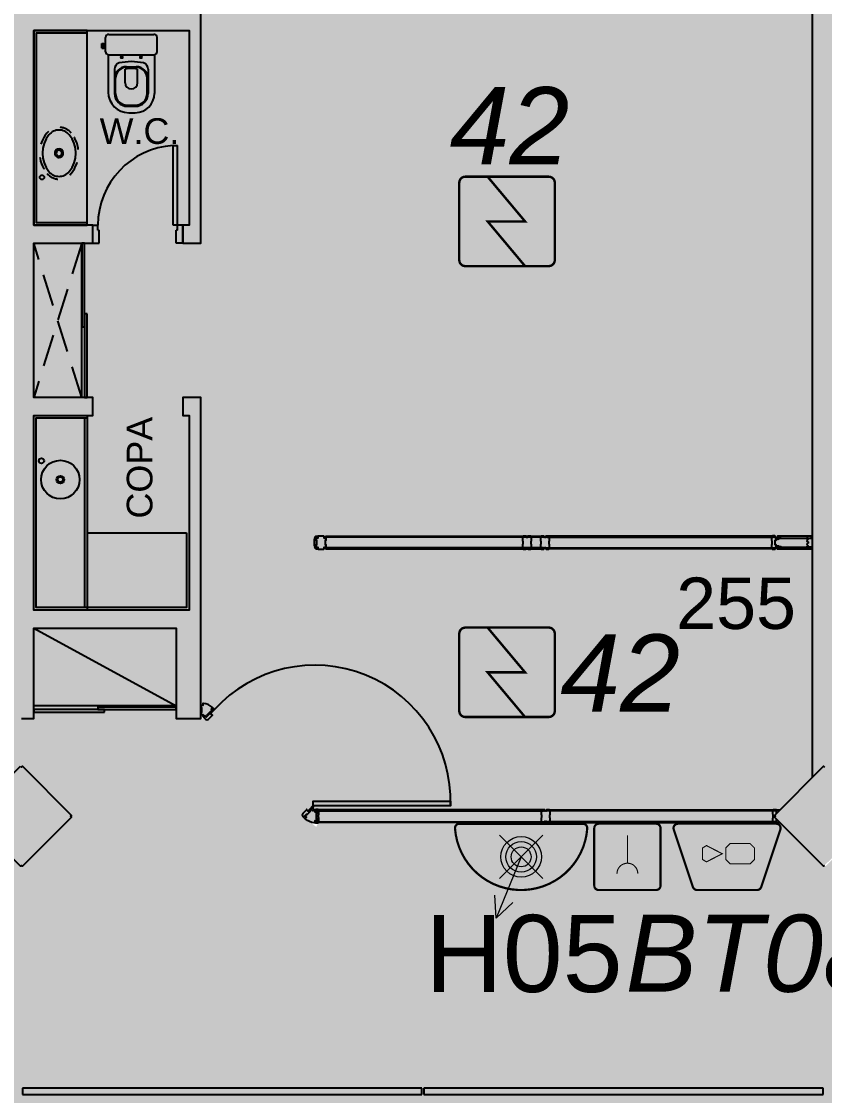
# Model space of a CAD drawing. Header units: metres. Extents: x -331 to 2982, y 362 to 2539.
# Drawn here: x 809.12 to 815.37, y 1924.64 to 1933 of the extents above; entities that cross this region are included whole.
import ezdxf

# ---------------------------------------------------------------- set-up
doc = ezdxf.new("R2010")
doc.units = ezdxf.units.M
for name, pattern in [('DASHED2', [0.375, 0.25, -0.125]), ('XR_BL2_3 PAV$0$CONTINUOUS', [0]), ('XR_BL2_3 PAV$0$HIDDEN', [0.375, 0.25, -0.125])]:
    doc.linetypes.add(name, pattern=pattern)
doc.layers.get('0').update_dxf_attribs({"color": 251})
doc.layers.add('_corredores', color=251, linetype='Continuous', plot=False)
doc.layers.add('_salas', color=251, linetype='Continuous', plot=False)
for name, color, linetype in [('ALV', 251, 'Continuous'), ('CX', 251, 'Continuous'), ('DET. FUMAÇA', 1, 'Continuous'), ('Detector_antigo', 84, 'Continuous'), ('Div', 251, 'Continuous'), ('Est', 251, 'Continuous'), ('Mob', 251, 'Continuous'), ('Proj', 251, 'DASHED2'), ('Texto_Salas', 251, 'Continuous'), ('vid', 251, 'Continuous')]:
    doc.layers.add(name, color=color, linetype=linetype)
doc.layers.add('Botoeira_antiga', color=74, linetype='Continuous', lineweight=30)
doc.styles.add('ARIAL', font='arial.ttf')
doc.styles.get("Standard").update_dxf_attribs({"font": 'arial.ttf', "height": 0.3})
doc.styles.add('X3G_ENTITY_1416BAE9', font='arial.ttf', dxfattribs={"height": 0.6})
doc.styles.add('X3G_ENTITY_14227FD6', font='arial.ttf', dxfattribs={"height": 0.4})
doc.styles.add('X3G_ENTITY_1422A6A0', font='arial.ttf', dxfattribs={"height": 0.6})

# ---------------------------------------------------------------- blocks, each defined once
blk = doc.blocks.new('WEW')
at = {"color": 1, "lineweight": 0, "true_color": 0xe60000}
for p, q in [((1781.2441, 994.0054), (1781.4393, 994.4815)), ((1781.4393, 994.4815), (1781.3076, 994.3597)), ((1781.4393, 994.4815), (1781.4475, 994.3024)), ((1781.0746, 994.1749), (1781.4135, 993.836)), ((1781.4135, 994.1749), (1781.0746, 993.836))]:
    blk.add_line(p, q, dxfattribs=at)
at = {"color": 1, "true_color": 0xe60000, "const_width": 0.0172}
for points in [[(1779.2591, 993.7474), (1780.0234, 993.7474, 0.511918), (1780.056, 993.7926), (1779.907, 994.2397, 0.322823), (1779.8744, 994.2632), (1779.4081, 994.2632, 0.322823), (1779.3755, 994.2397), (1779.2264, 993.7926, 0.511918)], [(1780.1934, 994.2632), (1780.6405, 994.2632, -0.414214), (1780.6749, 994.2288), (1780.6749, 993.7817, -0.414214), (1780.6405, 993.7474), (1780.1934, 993.7474, -0.414214), (1780.1591, 993.7817), (1780.1591, 994.2288, -0.414214)], [(1780.7638, 993.7475), (1781.7243, 993.7475, 0.435311), (1781.7586, 993.7844, 0.930949), (1780.7295, 993.7844, 0.435311)]]:
    blk.add_lwpolyline(points, format="xyb", close=True, dxfattribs=at)
at = {"color": 1, "true_color": 0xe60000, "const_width": 0.0086}
for points in [[(1780.336, 994.1351), (1780.338, 994.1172), (1780.3444, 994.099), (1780.3512, 994.0881), (1780.3653, 994.0727), (1780.3732, 994.0672), (1780.3855, 994.0604), (1780.3972, 994.0568), (1780.4131, 994.0548), (1780.4214, 994.0548), (1780.4313, 994.0561), (1780.4499, 994.0615), (1780.4645, 994.0699), (1780.4775, 994.0816), (1780.4877, 994.0963), (1780.494, 994.1103), (1780.4969, 994.1224), (1780.4976, 994.1296), (1780.4978, 994.1357)], [(1780.417, 993.8365), (1780.417, 994.0546)]]:
    blk.add_lwpolyline(points, dxfattribs=at)
for points in [[(1779.4627, 994.06), (1779.6173, 994.06), (1779.6516, 994.0256), (1779.6516, 993.9362), (1779.6173, 993.9018), (1779.4627, 993.9018), (1779.4283, 993.9362), (1779.4283, 994.0256)], [(1779.8323, 993.9362), (1779.8323, 994.0256), (1779.8017, 994.0442), (1779.6788, 993.9809), (1779.8017, 993.9175)]]:
    blk.add_lwpolyline(points, close=True, dxfattribs=at)
at = {"color": 1, "lineweight": 0, "true_color": 0xe60000}
for radius in [0.1579, 0.1191, 0.0774]:
    blk.add_circle((1781.2441, 994.0054), radius, dxfattribs=at)
blk = doc.blocks.new('Detector de fumaça')
at = {"layer": 'DET. FUMAÇA', "linetype": 'Continuous', "lineweight": 15, "const_width": 0.0187}
blk.add_lwpolyline([(774.5995, 539.8158), (775.2491, 539.8158, -0.414214), (775.2958, 539.769), (775.2958, 539.1669, -0.414214), (775.2491, 539.1202), (774.5995, 539.1202, -0.414214), (774.5527, 539.1669), (774.5527, 539.769, -0.414214)], format="xyb", close=True, dxfattribs=at)
blk.add_lwpolyline([(774.773, 539.8158), (775.0645, 539.468), (774.773, 539.468), (775.0645, 539.1202)], dxfattribs=at)

msp = doc.modelspace()

# ---------------------------------------------------------------- hatches: boundary and pattern name
at = {"layer": '_corredores', "transparency": 33554508}
h = msp.add_hatch(color=256, dxfattribs=at)
h.dxf.hatch_style = 1
h.paths.add_polyline_path([(851.609, 1924.5443), (870.379, 1924.5443), (870.379, 1926.3801), (870.189, 1926.3801), (870.189, 1926.5771), (870.003, 1926.7643), (866.304, 1926.765), (866.2884, 1926.7315), (866.1838, 1926.8136), (865.4224, 1927.5743), (863.994, 1927.5743), (862.5655, 1927.5743), (861.7556, 1926.765), (861.72, 1926.765), (861.7164, 1926.7641), (861.7029, 1926.7629), (861.6849, 1926.7629), (858.0907, 1926.765), (857.744, 1926.4183), (857.3973, 1926.765), (853.8041, 1926.765), (853.7885, 1926.7315), (853.6838, 1926.8136), (852.9225, 1927.5743), (851.494, 1927.5743), (849.7475, 1927.5743), (849.7475, 1926.8143), (849.6075, 1926.8143), (849.6075, 1929.8943), (841.234, 1929.8943), (841.234, 1928.0543), (840.4741, 1928.0543), (840.4741, 1927.0961), (840.7559, 1926.8143), (840.3741, 1926.4325), (840.0415, 1926.765), (836.4344, 1926.765), (836.4187, 1926.7315), (836.3141, 1926.8136), (835.5527, 1927.5743), (834.1243, 1927.5743), (832.6959, 1927.5743), (831.8859, 1926.765), (831.8504, 1926.765), (831.8468, 1926.7641), (831.8333, 1926.7629), (831.8153, 1926.7629), (828.221, 1926.765), (827.8743, 1926.4183), (827.5277, 1926.765), (823.9339, 1926.765), (823.9183, 1926.7315), (823.8136, 1926.8136), (823.0523, 1927.5743), (821.6238, 1927.5743), (820.1954, 1927.5743), (819.3855, 1926.765), (819.3499, 1926.765), (819.3463, 1926.7641), (819.3328, 1926.7629), (819.3148, 1926.7629), (815.7205, 1926.765), (815.3739, 1926.4183), (815.0272, 1926.765), (811.4339, 1926.765), (811.4183, 1926.7315), (811.3137, 1926.8136), (810.5523, 1927.5743), (809.1239, 1927.5743), (807.6955, 1927.5743), (806.8855, 1926.765), (806.8499, 1926.765), (806.8464, 1926.7641), (806.8329, 1926.7629), (806.8149, 1926.7629), (803.2206, 1926.765), (802.8739, 1926.4183), (802.5273, 1926.765), (798.9339, 1926.765), (798.9183, 1926.7315), (798.8137, 1926.8136), (798.0523, 1927.5743), (796.6239, 1927.5743), (795.1955, 1927.5743), (794.3855, 1926.765), (794.3499, 1926.765), (794.3464, 1926.7641), (794.3329, 1926.7629), (794.3149, 1926.7629), (790.7206, 1926.765), (790.3739, 1926.4183), (790.0273, 1926.765), (786.434, 1926.765), (786.4184, 1926.7315), (786.3138, 1926.8136), (785.5524, 1927.5743), (784.124, 1927.5743), (782.6955, 1927.5743), (781.8856, 1926.765), (781.85, 1926.765), (781.8464, 1926.7641), (781.8329, 1926.7629), (781.8149, 1926.7629), (778.2207, 1926.765), (777.874, 1926.4183), (777.5273, 1926.765), (773.9341, 1926.765), (773.9185, 1926.7315), (773.8138, 1926.8136), (773.0525, 1927.5743), (771.624, 1927.5743), (770.1956, 1927.5743), (769.3857, 1926.765), (769.3501, 1926.765), (769.3465, 1926.7641), (769.333, 1926.7629), (769.315, 1926.7629), (765.615, 1926.7643), (765.429, 1926.5771), (765.429, 1926.3801), (765.239, 1926.3801), (765.239, 1924.5443), (770.084, 1924.5443), (770.084, 1914.6311), (770.394, 1914.6311), (770.394, 1905.5111), (765.009, 1905.5111), (765.009, 1910.8111), (763.809, 1910.8111), (763.809, 1905.5111), (755.909, 1905.5111), (755.909, 1910.8111), (754.809, 1910.8111), (754.809, 1905.5111), (746.059, 1905.5111), (746.059, 1901.8961), (748.429, 1901.8961), (748.429, 1903.5961), (748.029, 1903.5961), (748.029, 1903.7961), (754.454, 1903.7961), (754.454, 1903.5961), (754.129, 1903.5961), (754.129, 1901.8961), (754.454, 1901.8961), (754.454, 1901.6961), (754.454, 1901.1711), (757.954, 1901.1711), (757.954, 1903.5711), (757.954, 1903.7711), (768.009, 1903.7711), (768.009, 1903.7511), (768.814, 1903.7511), (768.814, 1895.7911), (767.984, 1895.7911), (767.984, 1895.7711), (762.344, 1895.7711), (761.069, 1895.7711), (761.069, 1893.0461), (754.154, 1893.0461), (752.479, 1893.0461), (752.479, 1860.5211), (752.479, 1859.0961), (752.479, 1857.6211), (754.079, 1857.6211), (754.079, 1860.5461), (753.904, 1860.5461), (753.904, 1863.4211), (754.169, 1863.4211), (754.169, 1887.6311), (760.804, 1887.6311), (760.804, 1887.7211), (768.909, 1887.7211), (770.309, 1887.7211), (771.909, 1887.7211), (773.009, 1887.7211), (775.859, 1887.7211), (775.859, 1886.6211), (777.159, 1886.6211), (777.159, 1887.7211), (788.759, 1887.7211), (788.759, 1886.6211), (790.059, 1886.6211), (790.059, 1887.7211), (802.309, 1887.7211), (804.009, 1887.7211), (844.959, 1887.7211), (844.959, 1887.8961), (845.259, 1887.8961), (845.259, 1887.5425), (845.259, 1863.2211), (807.109, 1863.2211), (807.109, 1860.6711), (807.109, 1860.5711), (806.5558, 1860.5711), (806.5558, 1858.7511), (806.5558, 1855.8711), (806.5558, 1855.1431), (807.9558, 1855.1431), (807.9558, 1857.1211), (809.134, 1857.1211), (809.134, 1860.6711), (845.259, 1860.6711), (845.259, 1855.9765), (846.384, 1855.9765), (846.384, 1856.8711), (846.034, 1856.8711), (846.034, 1856.9711), (846.434, 1856.9711), (846.434, 1860.6711), (849.184, 1860.6711), (849.184, 1856.9711), (849.584, 1856.9711), (849.584, 1856.8711), (849.234, 1856.8711), (849.234, 1855.9765), (850.459, 1855.9765), (850.459, 1860.6711), (859.459, 1860.6711), (859.459, 1863.2211), (849.559, 1863.2211), (849.559, 1888.2211), (849.659, 1888.2211), (849.659, 1887.7211), (854.289, 1887.7211), (854.289, 1895.6211), (859.259, 1895.6211), (859.259, 1905.5211), (857.359, 1905.5211), (857.359, 1905.6211), (858.034, 1905.6211), (858.034, 1908.2211), (853.709, 1908.2211), (853.709, 1908.1836), (853.609, 1908.1836), (853.609, 1910.1211), (850.859, 1910.1211), (850.8601, 1912.8611), (849.659, 1912.8611), (849.659, 1908.9211), (852.409, 1908.9211), (852.409, 1903.7711), (852.409, 1895.7011), (852.409, 1890.3711), (849.559, 1890.3711), (849.559, 1908.9211), (849.559, 1912.9611), (852.259, 1912.9611), (852.259, 1914.6311), (851.609, 1914.6311)])
h.paths.add_polyline_path([(845.929, 1914.6311), (846.006, 1914.6311), (846.006, 1905.5111), (844.999, 1905.5111), (844.999, 1909.9111), (845.009, 1910.8111), (843.809, 1910.8111), (843.809, 1905.5111), (835.009, 1905.5111), (835.009, 1910.8111), (833.809, 1910.8111), (833.809, 1905.5111), (825.009, 1905.5111), (825.009, 1910.8111), (823.809, 1910.8111), (823.809, 1905.5111), (815.009, 1905.5111), (815.009, 1910.8111), (813.809, 1910.8111), (813.809, 1905.5111), (805.009, 1905.5111), (805.009, 1910.8111), (803.809, 1910.8111), (803.809, 1905.5111), (795.009, 1905.5111), (795.009, 1910.8111), (793.809, 1910.8111), (793.809, 1905.5111), (785.009, 1905.5111), (785.009, 1910.8111), (783.809, 1910.8111), (783.809, 1905.5111), (775.009, 1905.5111), (775.009, 1910.8111), (773.979, 1910.8111), (773.979, 1905.5111), (773.194, 1905.5111), (773.194, 1914.6311), (773.124, 1914.6311), (773.1237, 1920.1113), (775.1443, 1920.1113), (775.1443, 1921.6113), (775.1243, 1921.6113), (775.1243, 1922.0313), (773.6243, 1922.0313), (773.6243, 1921.6113), (773.164, 1921.6113), (773.164, 1924.5443), (845.929, 1924.5432), (845.9294, 1921.6113), (845.4687, 1921.6113), (845.4687, 1922.0313), (843.9687, 1922.0313), (843.9687, 1921.6113), (843.9487, 1920.1113), (845.9287, 1920.1113)], flags=16)
h.paths.add_polyline_path([(851.494, 1926.4325), (851.1122, 1926.8143), (851.494, 1927.1962), (851.8758, 1926.8143)], flags=16)
h.paths.add_polyline_path([(845.244, 1926.4325), (844.8622, 1926.8143), (845.244, 1927.1962), (845.6258, 1926.8143)], flags=16)
h.paths.add_polyline_path([(845.119, 1903.8011), (845.119, 1895.8211), (845.259, 1895.8211), (845.259, 1890.3211), (839.659, 1890.3211), (775.859, 1890.3211), (772.984, 1890.3211), (772.984, 1895.7911), (771.754, 1895.7911), (771.754, 1903.7461), (773.099, 1903.7461), (773.099, 1903.8011)], flags=16)
h.paths.add_polyline_path([(834.506, 1926.8143), (834.1242, 1926.4325), (833.7424, 1926.8143), (834.1242, 1927.1962)], flags=16)
h.paths.add_polyline_path([(863.6122, 1926.8143), (863.994, 1927.1962), (864.3758, 1926.8143), (863.994, 1926.4325)], flags=16)
h.paths.add_polyline_path([(845.259, 1895.8211), (845.259, 1890.3211), (839.659, 1890.3211), (775.859, 1890.3211), (772.984, 1890.3211), (772.984, 1895.8211), (775.859, 1895.8211), (839.659, 1895.8211)], flags=0)
h.paths.add_polyline_path([(822.006, 1926.8143), (821.6242, 1926.4325), (821.2423, 1926.8143), (821.6242, 1927.1962)], flags=16)
h.paths.add_polyline_path([(809.5058, 1926.8143), (809.124, 1926.4325), (808.7422, 1926.8143), (809.124, 1927.1962)], flags=16)
h.paths.add_polyline_path([(797.0058, 1926.8143), (796.624, 1926.4325), (796.2422, 1926.8143), (796.624, 1927.1962)], flags=16)
h.paths.add_polyline_path([(784.5058, 1926.8143), (784.1239, 1926.4325), (783.7421, 1926.8143), (784.1239, 1927.1962)], flags=16)
h.paths.add_polyline_path([(772.0058, 1926.8143), (771.624, 1926.4325), (771.2422, 1926.8143), (771.624, 1927.1962)], flags=16)
edge = h.paths.add_edge_path(flags=16)
edge.add_line((767.5555, 1893.924), (767.4081, 1893.8207))
edge.add_line((767.4081, 1893.8207), (767.203, 1894.0651))
edge.add_line((767.203, 1894.0651), (766.3085, 1893.1706))
edge.add_arc((765.909, 1892.7711), 0.565, -45, 45, ccw=False)
edge.add_line((766.3085, 1892.3716), (767.203, 1891.4771))
edge.add_line((767.203, 1891.4771), (767.4081, 1891.7214))
edge.add_line((767.4081, 1891.7214), (767.5555, 1891.6182))
edge.add_arc((765.909, 1892.7711), 2.01, 35, 325, ccw=False)
at = {"layer": '_salas', "transparency": 33554559}
h = msp.add_hatch(color=256, dxfattribs=at)
h.dxf.hatch_style = 1
h.paths.add_polyline_path([(870.379, 1937.7293), (851.629, 1937.7293), (851.629, 1939.2843), (851.299, 1939.2843), (851.299, 1937.7293), (840.564, 1937.7293), (840.564, 1939.2843), (840.234, 1939.2843), (840.234, 1937.7293), (765.239, 1937.7293), (765.239, 1926.3801), (765.429, 1926.3801), (765.429, 1926.5771), (765.615, 1926.7643), (769.3501, 1926.765), (769.3826, 1926.773), (769.4342, 1926.8136), (770.1916, 1927.5703), (770.2047, 1927.5834), (770.229, 1927.5743), (771.624, 1927.5743), (773.0191, 1927.5743), (773.0434, 1927.5834), (773.0565, 1927.5703), (773.8138, 1926.8136), (773.8655, 1926.773), (773.898, 1926.765), (777.5273, 1926.765), (777.8669, 1926.4254), (777.874, 1926.4325), (778.2207, 1926.765), (781.85, 1926.765), (781.8825, 1926.773), (781.9342, 1926.8136), (782.6915, 1927.5703), (782.7046, 1927.5834), (782.7289, 1927.5743), (784.124, 1927.5743), (785.519, 1927.5743), (785.5433, 1927.5834), (785.5564, 1927.5703), (786.3138, 1926.8136), (786.3654, 1926.773), (786.3979, 1926.765), (790.0273, 1926.765), (790.3669, 1926.4254), (790.3739, 1926.4325), (790.7206, 1926.765), (794.3499, 1926.765), (794.3824, 1926.773), (794.4341, 1926.8136), (795.1914, 1927.5703), (795.2045, 1927.5834), (795.2289, 1927.5743), (796.6239, 1927.5743), (798.0189, 1927.5743), (798.0433, 1927.5834), (798.0564, 1927.5703), (798.8137, 1926.8136), (798.8654, 1926.773), (798.8979, 1926.765), (802.5273, 1926.765), (802.8669, 1926.4254), (802.8739, 1926.4325), (803.2206, 1926.765), (806.8499, 1926.765), (806.8824, 1926.773), (806.9341, 1926.8136), (807.6914, 1927.5703), (807.7045, 1927.5834), (807.7289, 1927.5743), (809.1239, 1927.5743), (810.5189, 1927.5743), (810.5433, 1927.5834), (810.5564, 1927.5703), (811.3137, 1926.8136), (811.3654, 1926.773), (811.3979, 1926.765), (815.0272, 1926.765), (815.3668, 1926.4254), (815.3739, 1926.4325), (815.7205, 1926.765), (819.3499, 1926.765), (819.3824, 1926.773), (819.434, 1926.8136), (820.1914, 1927.5703), (820.2045, 1927.5834), (820.2288, 1927.5743), (821.6238, 1927.5743), (823.0189, 1927.5743), (823.0432, 1927.5834), (823.0563, 1927.5703), (823.8136, 1926.8136), (823.8653, 1926.773), (823.8978, 1926.765), (827.5277, 1926.765), (827.8673, 1926.4254), (827.8743, 1926.4325), (828.221, 1926.765), (831.8504, 1926.765), (831.8828, 1926.773), (831.9345, 1926.8136), (832.6919, 1927.5703), (832.7049, 1927.5834), (832.7293, 1927.5743), (834.1243, 1927.5743), (835.5193, 1927.5743), (835.5437, 1927.5834), (835.5568, 1927.5703), (836.3141, 1926.8136), (836.3658, 1926.773), (836.3983, 1926.765), (840.0415, 1926.765), (840.3741, 1926.4325), (840.7559, 1926.8143), (840.4741, 1927.0961), (840.4741, 1928.0543), (841.234, 1928.0543), (841.234, 1929.8943), (849.6075, 1929.8943), (849.6075, 1926.8143), (849.7475, 1926.8143), (849.7475, 1927.5743), (851.494, 1927.5743), (852.8891, 1927.5743), (852.9134, 1927.5834), (852.9265, 1927.5703), (853.6838, 1926.8136), (853.7355, 1926.773), (853.768, 1926.765), (857.3973, 1926.765), (857.7369, 1926.4254), (857.744, 1926.4325), (858.0907, 1926.765), (861.72, 1926.765), (861.7525, 1926.773), (861.8042, 1926.8136), (862.5615, 1927.5703), (862.5746, 1927.5834), (862.5989, 1927.5743), (863.994, 1927.5743), (865.389, 1927.5743), (865.4133, 1927.5834), (865.4264, 1927.5703), (866.1838, 1926.8136), (866.2354, 1926.773), (866.2679, 1926.765), (870.003, 1926.7643), (870.189, 1926.5771), (870.189, 1926.3801), (870.379, 1926.3801), (870.379, 1926.3801)])
h = msp.add_hatch(color=256, dxfattribs=at)
h.dxf.hatch_style = 1
h.paths.add_polyline_path([(797.0058, 1926.8143), (796.624, 1927.1962), (796.2422, 1926.8143), (796.624, 1926.4325)])
h.paths.add_polyline_path([(809.124, 1927.1962), (808.7422, 1926.8143), (809.124, 1926.4325), (809.5058, 1926.8143)])
h.paths.add_polyline_path([(822.006, 1926.8143), (821.6242, 1927.1962), (821.2423, 1926.8143), (821.6242, 1926.4325)])

# ---------------------------------------------------------------- linework, layer by layer
at = {"layer": 'ALV'}
msp.add_line((815.2789, 1935.1133), (815.2789, 1927.1153), dxfattribs=at)
msp.add_lwpolyline([(809.1239, 1927.5743), (809.2189, 1927.5743), (809.2189, 1928.2793), (810.3289, 1928.2793), (810.3289, 1927.5743), (810.5189, 1927.5743), (810.5189, 1930.0743), (810.3789, 1930.0743), (810.3789, 1929.9343), (810.4289, 1929.9343), (810.4289, 1928.4193), (809.2189, 1928.4193), (809.2189, 1929.9343), (809.6789, 1929.9343), (809.6789, 1930.0743), (809.2189, 1930.0743), (809.2189, 1931.2743), (809.6789, 1931.2743), (809.6789, 1931.4143), (809.2189, 1931.4143), (809.2189, 1932.9293), (810.4289, 1932.9293), (810.4289, 1931.4143), (810.3789, 1931.4143), (810.3789, 1931.2743), (810.5189, 1931.2743), (810.5189, 1934.7243)], dxfattribs=at)
at = {"layer": 'CX'}
for p, q in [((810.3039, 1931.4143), (810.3039, 1932.0333)), ((810.3039, 1932.0333), (810.3389, 1932.0333)), ((810.3389, 1931.4143), (810.3389, 1932.0333)), ((809.6789, 1931.2743), (809.6789, 1931.4143)), ((809.6789, 1931.4143), (809.7189, 1931.4143)), ((809.7189, 1931.3743), (809.7189, 1931.4143)), ((809.7189, 1931.3743), (809.7289, 1931.3743)), ((809.7289, 1931.2743), (809.7289, 1931.3743)), ((810.3389, 1931.4143), (810.3039, 1931.4143)), ((810.3289, 1931.2743), (810.3289, 1931.3743)), ((810.3389, 1931.3743), (810.3289, 1931.3743)), ((810.3389, 1931.3743), (810.3389, 1931.4143)), ((810.3789, 1931.4143), (810.3389, 1931.4143)), ((810.3789, 1931.2743), (810.3789, 1931.4143)), ((809.6789, 1931.2743), (809.7289, 1931.2743)), ((810.3789, 1931.2743), (810.3289, 1931.2743))]:
    msp.add_line(p, q, dxfattribs=at)
for points in [[(811.4203, 1928.8933, -0.32019), (811.4108, 1928.9001, 0.002744), (811.4074, 1928.9109, -0.332744), (811.4079, 1928.912, 0.702025), (811.4072, 1928.9157, -0.317833), (811.4064, 1928.9165, -0.05088), (811.4036, 1928.9443, -0.05088), (811.4064, 1928.9721, -0.317833), (811.4072, 1928.973, 0.702025), (811.4079, 1928.9767, -0.332744), (811.4074, 1928.9778, 0.002744), (811.4108, 1928.9886, -0.32019), (811.4203, 1928.9953), (811.4226, 1928.9953, -0.414214), (811.4276, 1928.9903), (811.4276, 1928.9793), (811.4146, 1928.9793), (811.4146, 1928.9623, 0.414214), (811.4151, 1928.9618), (811.4161, 1928.9618), (811.4161, 1928.9628, -0.414214), (811.4179, 1928.9646), (811.4196, 1928.9646), (811.4196, 1928.9241), (811.4179, 1928.9241, -0.414214), (811.4161, 1928.9258), (811.4161, 1928.9268), (811.4151, 1928.9268, 0.414214), (811.4146, 1928.9263), (811.4146, 1928.9093), (811.4276, 1928.9093), (811.4276, 1928.8983, -0.414214), (811.4226, 1928.8933)], [(811.4931, 1928.9646), (811.4931, 1928.9618), (811.4941, 1928.9618, 0.414214), (811.4946, 1928.9623), (811.4946, 1928.9793), (811.4796, 1928.9793), (811.4796, 1928.9903, 0.414214), (811.4746, 1928.9953), (811.4346, 1928.9953, 0.414214), (811.4296, 1928.9903), (811.4296, 1928.9793), (811.4146, 1928.9793), (811.4146, 1928.9623, 0.414214), (811.4151, 1928.9618), (811.4161, 1928.9618), (811.4161, 1928.9628, -0.414214), (811.4179, 1928.9646), (811.4196, 1928.9646), (811.4196, 1928.9241), (811.4179, 1928.9241, -0.414214), (811.4161, 1928.9258), (811.4161, 1928.9268), (811.4151, 1928.9268, 0.414214), (811.4146, 1928.9263), (811.4146, 1928.9093), (811.4296, 1928.9093), (811.4296, 1928.8983, 0.414214), (811.4346, 1928.8933), (811.4546, 1928.8933), (811.4746, 1928.8933, 0.414214), (811.4796, 1928.8983), (811.4796, 1928.9093), (811.4946, 1928.9093), (811.4946, 1928.9263, 0.414214), (811.4941, 1928.9268), (811.4931, 1928.9268), (811.4931, 1928.9241), (811.4896, 1928.9241), (811.4896, 1928.9646)], [(813.2001, 1928.9863), (813.1961, 1928.9863, 0.414214), (813.1931, 1928.9833), (813.1931, 1928.9887, 0.439162), (813.1871, 1928.9953), (813.1691, 1928.9953, 0.414214), (813.1681, 1928.9943), (813.1681, 1928.9938), (813.1831, 1928.9938), (813.1831, 1928.9865), (813.1683, 1928.9865, 0.322891), (813.1626, 1928.9813), (813.1626, 1928.961, 0.13729), (813.1633, 1928.9584), (813.1649, 1928.9558, -0.13729), (813.1656, 1928.9532), (813.1656, 1928.9443), (813.1656, 1928.9355, -0.13729), (813.1649, 1928.9329), (813.1633, 1928.9303, 0.13729), (813.1626, 1928.9277), (813.1626, 1928.9073, 0.322891), (813.1683, 1928.9021), (813.1831, 1928.9021), (813.1831, 1928.8948), (813.1681, 1928.8948), (813.1681, 1928.8943, 0.414214), (813.1691, 1928.8933), (813.1871, 1928.8933, 0.439162), (813.1931, 1928.9), (813.1931, 1928.9053, 0.414214), (813.1961, 1928.9023), (813.2001, 1928.9023, 0.414214), (813.2031, 1928.9053), (813.2031, 1928.9, 0.439162), (813.2091, 1928.8933), (813.2271, 1928.8933, 0.414214), (813.2281, 1928.8943), (813.2281, 1928.8948), (813.2131, 1928.8948), (813.2131, 1928.9021), (813.2279, 1928.9021, 0.322891), (813.2336, 1928.9073), (813.2336, 1928.9277, 0.13729), (813.2329, 1928.9303), (813.2313, 1928.9329, -0.13729), (813.2306, 1928.9355), (813.2306, 1928.9443), (813.2306, 1928.9532, -0.13729), (813.2313, 1928.9558), (813.2329, 1928.9584, 0.13729), (813.2336, 1928.961), (813.2336, 1928.9813, 0.322891), (813.2279, 1928.9865), (813.2131, 1928.9865), (813.2131, 1928.9938), (813.2281, 1928.9938), (813.2281, 1928.9943, 0.414214), (813.2271, 1928.9953), (813.2091, 1928.9953, 0.439162), (813.2031, 1928.9887), (813.2031, 1928.9833, 0.414214)], [(815.2395, 1928.9563), (815.2419, 1928.9668, -0.194954), (815.2428, 1928.9681), (815.2444, 1928.9691, 0.387702), (815.2451, 1928.9717), (815.2435, 1928.9748), (815.2439, 1928.9751), (815.2463, 1928.9705), (815.2467, 1928.9712), (815.2467, 1928.9777), (815.2349, 1928.9777), (815.2349, 1928.9793), (815.2789, 1928.9793), (815.2789, 1928.9093), (815.2349, 1928.9093), (815.2349, 1928.9109), (815.2467, 1928.9109), (815.2467, 1928.9174), (815.2463, 1928.9181), (815.2439, 1928.9136), (815.2435, 1928.9138), (815.2451, 1928.9169, 0.387702), (815.2444, 1928.9195), (815.2428, 1928.9206, -0.194954), (815.2419, 1928.9218), (815.2395, 1928.9323, -0.268551), (815.241, 1928.9371), (815.2488, 1928.9422), (815.2488, 1928.9465), (815.241, 1928.9515, -0.268551)], [(810.5193, 1927.659, 0.414214), (810.5198, 1927.6585), (810.5208, 1927.6585), (810.5208, 1927.6595, -0.414214), (810.5225, 1927.6612), (810.5243, 1927.6612), (810.5243, 1927.641), (810.5243, 1927.6207), (810.5225, 1927.6207, -0.414214), (810.5208, 1927.6225), (810.5208, 1927.6235), (810.5198, 1927.6235, 0.414214), (810.5193, 1927.623), (810.5193, 1927.606), (810.5343, 1927.606), (810.5343, 1927.595, 0.668179), (810.5428, 1927.5914), (810.5506, 1927.5992), (810.5612, 1927.5886), (810.5732, 1927.6006, 0.414214), (810.5732, 1927.6013), (810.5725, 1927.602), (810.5718, 1927.6013, -0.414214), (810.5693, 1927.6013), (810.5681, 1927.6026), (810.5967, 1927.6312), (810.598, 1927.63, -0.414214), (810.598, 1927.6275), (810.5973, 1927.6268), (810.598, 1927.6261, 0.414214), (810.5987, 1927.6261), (810.6107, 1927.6381), (810.6001, 1927.6487), (810.6079, 1927.6565, 0.441105), (810.6075, 1927.6639, 0.152372), (810.5397, 1927.692, 0.441105), (810.5343, 1927.687), (810.5343, 1927.676), (810.5193, 1927.676)], [(811.3903, 1926.8572), (811.3973, 1926.8643, 0.414214), (811.3973, 1926.8713), (811.3883, 1926.8804, 0.414214), (811.3855, 1926.8804), (811.3775, 1926.8724), (811.3785, 1926.8713), (811.3781, 1926.871), (811.3767, 1926.8724), (811.3767, 1926.8724), (811.3858, 1926.8813, -0.294496), (811.3879, 1926.8818, 3.099483), (811.3841, 1926.8876), (811.3823, 1926.8858), (811.3833, 1926.8848), (811.3619, 1926.8637), (811.3637, 1926.8619), (811.3738, 1926.8718), (811.3738, 1926.8709), (811.3653, 1926.8626), (811.3674, 1926.8605), (811.3671, 1926.8601), (811.3662, 1926.8611), (811.3579, 1926.8528), (811.3526, 1926.8581), (811.352, 1926.8554), (811.3478, 1926.8597), (811.3505, 1926.8602), (811.3452, 1926.8655, 0.414214), (811.3423, 1926.8655), (811.3137, 1926.8369, 0.414214), (811.3137, 1926.8136), (811.3268, 1926.8005, 0.422579), (811.3337, 1926.8006), (811.3408, 1926.8077), (811.3305, 1926.818), (811.3425, 1926.83, -0.414214), (811.3432, 1926.83), (811.3439, 1926.8293), (811.3432, 1926.8286, 0.414214), (811.3432, 1926.8261), (811.3444, 1926.8249), (811.3731, 1926.8535), (811.3718, 1926.8548, 0.414214), (811.3693, 1926.8548), (811.3686, 1926.8541), (811.3679, 1926.8548, -0.414214), (811.3679, 1926.8555), (811.3799, 1926.8675)], [(811.4219, 1926.7801), (811.4069, 1926.7801), (811.4069, 1926.7691, -0.440902), (811.4014, 1926.7641, -0.152386), (811.3336, 1926.7922, -0.440902), (811.3333, 1926.7996), (811.3411, 1926.8074), (811.3305, 1926.818), (811.3425, 1926.83, -0.414214), (811.3432, 1926.83), (811.3439, 1926.8293), (811.3432, 1926.8286, 0.414214), (811.3432, 1926.8261), (811.3444, 1926.8249), (811.3731, 1926.8535), (811.3718, 1926.8548, 0.414214), (811.3693, 1926.8548), (811.3686, 1926.8541), (811.3679, 1926.8548, -0.414214), (811.3679, 1926.8555), (811.3799, 1926.8675), (811.3906, 1926.8569), (811.3983, 1926.8647, -0.668179), (811.4069, 1926.8611), (811.4069, 1926.8501), (811.4219, 1926.8501), (811.4219, 1926.8331, -0.414214), (811.4214, 1926.8326), (811.4204, 1926.8326), (811.4204, 1926.8336, 0.414214), (811.4186, 1926.8354), (811.4169, 1926.8354), (811.4169, 1926.8151), (811.4169, 1926.7949), (811.4186, 1926.7949, 0.414214), (811.4204, 1926.7966), (811.4204, 1926.7976), (811.4214, 1926.7976, -0.414214), (811.4219, 1926.7971)], [(811.4394, 1926.7985, 0.13729), (811.4387, 1926.8011), (811.4371, 1926.8037, -0.13729), (811.4364, 1926.8063), (811.4364, 1926.8151), (811.4364, 1926.824, -0.13729), (811.4371, 1926.8266), (811.4387, 1926.8292, 0.13729), (811.4394, 1926.8318), (811.4394, 1926.8521, 0.322891), (811.4337, 1926.8573), (811.4189, 1926.8573), (811.4189, 1926.8646), (811.4339, 1926.8646), (811.4339, 1926.8651, 0.414214), (811.4329, 1926.8661), (811.4149, 1926.8661, 0.439162), (811.4089, 1926.8595), (811.4089, 1926.8501), (811.4219, 1926.8501), (811.4219, 1926.8331, -0.414214), (811.4214, 1926.8326), (811.4204, 1926.8326), (811.4204, 1926.8336, 0.414214), (811.4186, 1926.8354), (811.4169, 1926.8354), (811.4169, 1926.8151), (811.4169, 1926.7949), (811.4186, 1926.7949, 0.414214), (811.4204, 1926.7966), (811.4204, 1926.7976), (811.4214, 1926.7976, -0.414214), (811.4219, 1926.7971), (811.4219, 1926.7801), (811.4089, 1926.7801), (811.4089, 1926.7695, 0.439162), (811.4149, 1926.7629), (811.4329, 1926.7629, 0.414214), (811.4339, 1926.7639), (811.4339, 1926.7644), (811.4189, 1926.7644), (811.4189, 1926.7717), (811.4337, 1926.7717, 0.322891), (811.4394, 1926.7769)], [(813.2051, 1926.8565), (813.2011, 1926.8565, 0.414214), (813.1981, 1926.8535), (813.1981, 1926.8589, 0.439162), (813.1921, 1926.8655), (813.1741, 1926.8655, 0.414214), (813.1731, 1926.8645), (813.1731, 1926.864), (813.1881, 1926.864), (813.1881, 1926.8567), (813.1733, 1926.8567, 0.322891), (813.1676, 1926.8515), (813.1676, 1926.8312, 0.13729), (813.1683, 1926.8286), (813.1699, 1926.826, -0.13729), (813.1706, 1926.8234), (813.1706, 1926.8145), (813.1706, 1926.8057, -0.13729), (813.1699, 1926.8031), (813.1683, 1926.8005, 0.13729), (813.1676, 1926.7979), (813.1676, 1926.7775, 0.322891), (813.1733, 1926.7723), (813.1881, 1926.7723), (813.1881, 1926.765), (813.1731, 1926.765), (813.1731, 1926.7645, 0.414214), (813.1741, 1926.7635), (813.1921, 1926.7635, 0.439162), (813.1981, 1926.7702), (813.1981, 1926.7755, 0.414214), (813.2011, 1926.7725), (813.2051, 1926.7725, 0.414214), (813.2081, 1926.7755), (813.2081, 1926.7702, 0.439162), (813.2141, 1926.7635), (813.2321, 1926.7635, 0.414214), (813.2331, 1926.7645), (813.2331, 1926.765), (813.2181, 1926.765), (813.2181, 1926.7723), (813.2329, 1926.7723, 0.322891), (813.2386, 1926.7775), (813.2386, 1926.7979, 0.13729), (813.2379, 1926.8005), (813.2363, 1926.8031, -0.13729), (813.2356, 1926.8057), (813.2356, 1926.8145), (813.2356, 1926.8234, -0.13729), (813.2363, 1926.826), (813.2379, 1926.8286, 0.13729), (813.2386, 1926.8312), (813.2386, 1926.8515, 0.322891), (813.2329, 1926.8567), (813.2181, 1926.8567), (813.2181, 1926.864), (813.2331, 1926.864), (813.2331, 1926.8645, 0.414214), (813.2321, 1926.8655), (813.2141, 1926.8655, 0.439162), (813.2081, 1926.8589), (813.2081, 1926.8535, 0.414214)], [(815.0005, 1926.7918), (814.985, 1926.8073), (814.9921, 1926.8143), (814.985, 1926.8214), (815.0005, 1926.8368), (815.0005, 1926.8589, 0.439162), (814.9945, 1926.8655), (814.9765, 1926.8655, 0.414214), (814.9755, 1926.8645), (814.9755, 1926.864), (814.9905, 1926.864), (814.9905, 1926.8567), (814.9757, 1926.8567, 0.322891), (814.97, 1926.8515), (814.97, 1926.8312, 0.13729), (814.9707, 1926.8286), (814.9723, 1926.826, -0.13729), (814.973, 1926.8234), (814.973, 1926.8145), (814.973, 1926.8057, -0.13729), (814.9723, 1926.8031), (814.9707, 1926.8005, 0.13729), (814.97, 1926.7979), (814.97, 1926.7775, 0.322891), (814.9757, 1926.7723), (814.9905, 1926.7723), (814.9905, 1926.765), (814.9755, 1926.765), (814.9755, 1926.7645, 0.414214), (814.9765, 1926.7635), (814.9945, 1926.7635, 0.439162), (815.0005, 1926.7702)]]:
    msp.add_lwpolyline(points, format="xyb", close=True, dxfattribs=at)
at = {"layer": 'CX', "color": 251, "linetype": 'ByBlock'}
msp.add_lwpolyline([(813.0605, 1928.9863), (813.0565, 1928.9863, 0.414214), (813.0535, 1928.9833), (813.0535, 1928.9887, 0.439162), (813.0475, 1928.9953), (813.0295, 1928.9953, 0.414214), (813.0285, 1928.9943), (813.0285, 1928.9938), (813.0435, 1928.9938), (813.0435, 1928.9865), (813.0287, 1928.9865, 0.322891), (813.023, 1928.9813), (813.023, 1928.961, 0.13729), (813.0238, 1928.9584), (813.0253, 1928.9558, -0.13729), (813.0261, 1928.9532), (813.0261, 1928.9443), (813.0261, 1928.9355, -0.13729), (813.0253, 1928.9329), (813.0238, 1928.9303, 0.13729), (813.023, 1928.9277), (813.023, 1928.9073, 0.322891), (813.0287, 1928.9021), (813.0435, 1928.9021), (813.0435, 1928.8948), (813.0285, 1928.8948), (813.0285, 1928.8943, 0.414214), (813.0295, 1928.8933), (813.0475, 1928.8933, 0.439162), (813.0535, 1928.9), (813.0535, 1928.9053, 0.414214), (813.0565, 1928.9023), (813.0605, 1928.9023, 0.414214), (813.0635, 1928.9053), (813.0635, 1928.9, 0.439162), (813.0695, 1928.8933), (813.0875, 1928.8933, 0.414214), (813.0885, 1928.8943), (813.0885, 1928.8948), (813.0735, 1928.8948), (813.0735, 1928.9021), (813.0883, 1928.9021, 0.322891), (813.094, 1928.9073), (813.094, 1928.9277, 0.13729), (813.0933, 1928.9303), (813.0917, 1928.9329, -0.13729), (813.091, 1928.9355), (813.091, 1928.9443), (813.091, 1928.9532, -0.13729), (813.0917, 1928.9558), (813.0933, 1928.9584, 0.13729), (813.094, 1928.961), (813.094, 1928.9813, 0.322891), (813.0883, 1928.9865), (813.0735, 1928.9865), (813.0735, 1928.9938), (813.0885, 1928.9938), (813.0885, 1928.9943, 0.414214), (813.0875, 1928.9953), (813.0695, 1928.9953, 0.439162), (813.0635, 1928.9887), (813.0635, 1928.9833, 0.414214)], format="xyb", close=True, dxfattribs=at)
at = {"layer": 'CX', "linetype": 'XR_BL2_3 PAV$0$CONTINUOUS'}
msp.add_lwpolyline([(814.9686, 1928.8933), (814.9868, 1928.8933, 0.420879), (814.9926, 1928.8998), (814.9926, 1928.9095), (815.0126, 1928.9095), (815.0126, 1928.9155), (815.0175, 1928.9146), (815.018, 1928.9126, 0.414214), (815.021, 1928.9096), (815.0295, 1928.9096), (815.0358, 1928.9096), (815.0358, 1928.9108), (815.0295, 1928.9108), (815.021, 1928.9108, -0.414214), (815.0192, 1928.9126), (815.0187, 1928.9148, 0.414214), (815.0177, 1928.9158), (815.0105, 1928.9171, -0.212526), (815.0091, 1928.918), (815.0086, 1928.9188), (815.0077, 1928.9182), (815.0086, 1928.9168, 0.204506), (815.01, 1928.9159), (815.0111, 1928.9157), (815.0111, 1928.911), (814.9983, 1928.911), (814.9983, 1928.927), (814.9891, 1928.927), (814.9891, 1928.9466), (814.9891, 1928.962), (814.9983, 1928.962), (814.9983, 1928.978), (815.0111, 1928.978), (815.0111, 1928.9733), (815.01, 1928.9731, 0.204506), (815.0086, 1928.9723), (815.0077, 1928.9709), (815.0086, 1928.9702), (815.0091, 1928.971, -0.212526), (815.0105, 1928.9719), (815.0177, 1928.9732, 0.414214), (815.0187, 1928.9742), (815.0192, 1928.9764, -0.414214), (815.021, 1928.9782), (815.0253, 1928.9782), (815.0358, 1928.9782), (815.0358, 1928.9794), (815.0253, 1928.9794), (815.021, 1928.9794, 0.414214), (815.018, 1928.9764), (815.0175, 1928.9744), (815.0126, 1928.9736), (815.0126, 1928.9795), (814.9926, 1928.9795), (814.9926, 1928.9892, 0.420879), (814.9868, 1928.9957), (814.9686, 1928.9957, 0.414214), (814.9676, 1928.9947), (814.9676, 1928.9942), (814.9826, 1928.9942), (814.9826, 1928.9869), (814.9678, 1928.9869, 0.322891), (814.9621, 1928.9817), (814.9621, 1928.9614, 0.13729), (814.9628, 1928.9588), (814.9644, 1928.9562, -0.13729), (814.9651, 1928.9536), (814.9651, 1928.9443), (814.9651, 1928.9355, -0.13729), (814.9644, 1928.9329), (814.9628, 1928.9303, 0.13729), (814.9621, 1928.9277), (814.9621, 1928.9073, 0.322891), (814.9678, 1928.9021), (814.9826, 1928.9021), (814.9826, 1928.8948), (814.9676, 1928.8948), (814.9676, 1928.8943, 0.414214)], format="xyb", close=True, dxfattribs=at)
at = {"layer": 'CX'}
for points in [[(809.7689, 1927.6243), (809.7689, 1927.6443), (809.2189, 1927.6443), (809.2189, 1927.6243)], [(810.3289, 1927.6443), (810.3289, 1927.6643), (809.7189, 1927.6643), (809.7189, 1927.6443)], [(811.3935, 1926.8946), (811.3935, 1926.9326), (812.4635, 1926.9326), (812.4635, 1926.8946)]]:
    msp.add_lwpolyline(points, close=True, dxfattribs=at)
at = {"layer": 'CX', "linetype": 'XR_BL2_3 PAV$0$CONTINUOUS'}
msp.add_lwpolyline([(810.6246, 1927.6435, 0.414214), (810.6246, 1927.6463), (810.6155, 1927.6554, 0.414214), (810.6085, 1927.6554), (810.601, 1927.6479), (810.6037, 1927.6453), (810.6046, 1927.6461), (810.6029, 1927.6477), (810.6095, 1927.6543, -0.414214), (810.6145, 1927.6543), (810.6235, 1927.6453, -0.414214), (810.6235, 1927.6445), (810.6186, 1927.6396), (810.6165, 1927.6416, 0.414214), (810.6154, 1927.6416), (810.5605, 1927.5867), (810.5501, 1927.597), (810.5434, 1927.5903, 0.422579), (810.5433, 1927.5834), (810.5564, 1927.5703, 0.414214), (810.5797, 1927.5703), (810.609, 1927.5996, 0.414214), (810.609, 1927.6025), (810.6037, 1927.6078), (810.6032, 1927.6051), (810.5989, 1927.6093), (810.6016, 1927.6099), (810.5963, 1927.6152), (810.624, 1927.6429)], format="xyb", dxfattribs=at)
at = {"layer": 'CX'}
for points in [[(815.0005, 1926.8368), (815.0005, 1926.8643), (815.028, 1926.8643)], [(815.028, 1926.7643), (815.0005, 1926.7643), (815.0005, 1926.7918)]]:
    msp.add_lwpolyline(points, dxfattribs=at)
at = {"layer": 'CX', "color": 251, "true_color": 0x606060}
for centre, radius, start, end in [((810.3389, 1931.4143), 0.62, 93.23616, 180), ((811.4069, 1926.9325), 1.0571, 358.14079, 137.73334)]:
    msp.add_arc(centre, radius, start, end, dxfattribs=at)
at = {"layer": 'Div', "linetype": 'ByBlock'}
for points in [[(815.0076, 1928.9795), (815.2732, 1928.9795), (815.2732, 1928.9945), (815.0076, 1928.9945)], [(815.0076, 1928.9091), (815.2732, 1928.9091), (815.2732, 1928.8941), (815.0076, 1928.8941)]]:
    msp.add_lwpolyline(points, close=True, dxfattribs=at)
at = {"layer": 'Est', "color": 251}
msp.add_lwpolyline([(809.1169, 1927.2032), (809.124, 1927.1962), (809.1311, 1927.2032), (809.5129, 1926.8214), (809.5058, 1926.8143), (809.5129, 1926.8073), (809.1311, 1926.4254), (809.124, 1926.4325), (809.1169, 1926.4254), (808.7351, 1926.8073), (808.7422, 1926.8143), (808.7351, 1926.8214)], close=True, dxfattribs=at)
at = {"layer": 'Est'}
msp.add_lwpolyline([(815.3739, 1926.4325), (815.3668, 1926.4254), (814.985, 1926.8073), (814.9921, 1926.8143), (814.985, 1926.8214), (815.3668, 1927.2032), (815.3739, 1927.1962)], dxfattribs=at)
at = {"layer": 'Mob'}
for p, q in [((809.7789, 1932.7643), (809.7789, 1932.8743)), ((809.8039, 1932.8993), (810.1539, 1932.8993)), ((810.1789, 1932.7643), (810.1789, 1932.8743)), ((809.7489, 1932.8268), (809.7639, 1932.8268)), ((809.7489, 1932.7918), (809.7489, 1932.8268)), ((809.7489, 1932.7918), (809.7639, 1932.7918)), ((809.7639, 1932.7918), (809.7639, 1932.8268)), ((809.7639, 1932.8243), (809.7789, 1932.8243)), ((809.7639, 1932.7943), (809.7789, 1932.7943)), ((809.7989, 1932.7398), (809.7989, 1932.4493)), ((809.8039, 1932.7393), (810.1539, 1932.7393)), ((810.1589, 1932.7398), (810.1589, 1932.4393)), ((809.8489, 1932.6281), (809.8489, 1932.5553)), ((809.9309, 1932.5223), (809.9309, 1932.6283)), ((809.9409, 1932.6473), (810.0169, 1932.6473)), ((809.9414, 1932.6433), (810.0164, 1932.6433)), ((810.0269, 1932.5223), (810.0269, 1932.6283)), ((810.1089, 1932.6281), (810.1089, 1932.5553)), ((809.8489, 1932.5553), (809.8489, 1932.4393)), ((809.8564, 1932.4383), (809.8564, 1932.5583)), ((810.1014, 1932.4383), (810.1014, 1932.5583)), ((810.1089, 1932.5553), (810.1089, 1932.4393)), ((809.9464, 1932.3483), (810.0114, 1932.3483)), ((809.9489, 1932.3393), (810.0089, 1932.3393)), ((809.9589, 1932.2893), (810.0089, 1932.2893)), ((809.5939, 1930.0743), (809.5939, 1931.2743)), ((809.6339, 1929.0193), (810.4089, 1929.0193)), ((809.2189, 1928.2793), (810.3289, 1927.6743)), ((810.3289, 1927.6743), (809.2189, 1927.6743))]:
    msp.add_line(p, q, dxfattribs=at)
at = {"layer": 'Mob', "ltscale": 0.05}
msp.add_line((809.6139, 1929.9143), (809.614, 1928.4393), dxfattribs=at)
at = {"layer": 'Mob'}
for points in [[(809.6339, 1932.9293), (809.6339, 1932.9293), (809.2189, 1932.9293), (809.2189, 1931.4143), (809.6339, 1931.4143), (809.6339, 1932.9293)], [(809.6339, 1932.9093), (809.2389, 1932.9093), (809.2389, 1931.4343), (809.6338, 1931.4344)], [(809.6339, 1928.4193), (809.6339, 1928.4193), (809.2189, 1928.4193), (809.2189, 1929.9343), (809.6339, 1929.9343), (809.6339, 1928.4193)], [(810.4089, 1929.0193), (810.4089, 1928.4394), (809.2389, 1928.4393), (809.2389, 1929.9143), (809.6338, 1929.9143)]]:
    msp.add_lwpolyline(points, dxfattribs=at)
at = {"layer": 'Mob', "linetype": 'XR_BL2_3 PAV$0$HIDDEN', "ltscale": 0.05}
for points in [[(809.3217, 1932.1313, 0.359179), (809.3216, 1931.8175)], [(809.5113, 1932.1311, 0.471699), (809.3217, 1932.1313)], [(809.5113, 1931.8175, 0.358975), (809.5113, 1932.1311)], [(809.3216, 1931.8175, 0.472393), (809.5113, 1931.8175)]]:
    msp.add_lwpolyline(points, format="xyb", dxfattribs=at)
at = {"layer": 'Mob'}
for points in [[(809.495, 1932.1177, 0.471701), (809.338, 1932.1178)], [(809.338, 1932.1178, 0.359169), (809.3379, 1931.831)], [(809.495, 1931.831, 0.358974), (809.495, 1932.1177)], [(809.4391, 1931.9743, 1), (809.3938, 1931.9743)], [(809.3938, 1931.9743, 1), (809.4391, 1931.9743)], [(809.3379, 1931.831, 0.472527), (809.495, 1931.831)]]:
    msp.add_lwpolyline(points, format="xyb", dxfattribs=at)
msp.add_lwpolyline([(809.4164, 1931.9407, 1.732057), (809.3873, 1931.9911, 0.577348)], format="xyb", close=True, dxfattribs=at)
for points in [[(809.6139, 1931.2743), (809.5939, 1931.2743), (809.5939, 1930.6243), (809.6139, 1930.6243)], [(809.6339, 1930.7243), (809.6139, 1930.7243), (809.6139, 1930.0743), (809.6339, 1930.0743)]]:
    msp.add_lwpolyline(points, close=True, dxfattribs=at)
for centre, radius in [((809.9039, 1932.7203), 0.0075), ((810.0539, 1932.7203), 0.0075), ((809.2836, 1931.7869), 0.0175), ((809.2796, 1929.5811), 0.0203), ((809.4264, 1929.4343), 0.15), ((809.4264, 1929.4343), 0.0303), ((809.4264, 1929.4343), 0.0203)]:
    msp.add_circle(centre, radius, dxfattribs=at)
for centre, radius, start, end in [((809.8039, 1932.8743), 0.025, 90, 180), ((810.1539, 1932.8743), 0.025, 0, 90), ((809.8039, 1932.7643), 0.025, 180, 270), ((810.1539, 1932.7643), 0.025, 270, 0), ((809.9008, 1932.6276), 0.0519, 109.37837, 179.5279), ((809.9409, 1932.5553), 0.092, 90, 180), ((809.9414, 1932.5583), 0.085, 90, 180), ((810.0346, 1931.8438), 0.8464, 93.7724, 100.27879), ((809.9701, 1932.5111), 0.1235, 85.90745, 108.49787), ((809.9232, 1931.8438), 0.8464, 79.72121, 86.2276), ((809.9877, 1932.5111), 0.1235, 71.50213, 94.09255), ((810.0164, 1932.5583), 0.085, 0, 90), ((810.0169, 1932.5553), 0.092, 0, 90), ((810.0571, 1932.6276), 0.0519, 0.4721, 70.62163), ((809.9789, 1932.5223), 0.048, 180, 0), ((809.9589, 1932.4493), 0.16, 180, 270), ((809.9489, 1932.4393), 0.1, 180, 270), ((809.9464, 1932.4383), 0.09, 180, 270), ((810.0089, 1932.4393), 0.1, 270, 0), ((810.0089, 1932.4393), 0.15, 270, 0), ((810.0114, 1932.4383), 0.09, 270, 0)]:
    msp.add_arc(centre, radius, start, end, dxfattribs=at)
at = {"layer": 'Proj'}
for p, q in [((809.5939, 1930.0743), (809.2189, 1931.2743)), ((809.5939, 1931.2743), (809.2189, 1930.0743))]:
    msp.add_line(p, q, dxfattribs=at)
at = {"layer": 'vid', "color": 251, "linetype": 'ByBlock'}
for p, q in [((813.0735, 1928.9938), (813.0735, 1928.9865)), ((813.0735, 1928.8948), (813.0735, 1928.9021)), ((812.24, 1924.6993), (809.132, 1924.6993)), ((809.132, 1924.6993), (809.132, 1924.6493)), ((812.24, 1924.6493), (812.24, 1924.6993)), ((815.364, 1924.6993), (812.256, 1924.6993)), ((812.256, 1924.6993), (812.256, 1924.6493)), ((815.364, 1924.6493), (815.364, 1924.6993)), ((809.132, 1924.6493), (812.24, 1924.6493)), ((812.256, 1924.6493), (815.364, 1924.6493))]:
    msp.add_line(p, q, dxfattribs=at)
at = {"layer": 'vid'}
for points in [[(811.4896, 1928.9938), (813.1831, 1928.9938), (813.1831, 1928.9865), (811.4896, 1928.9865)], [(814.9741, 1928.9938), (813.2131, 1928.9938), (813.2131, 1928.9865), (814.9741, 1928.9865)], [(811.4896, 1928.8948), (813.1831, 1928.8948), (813.1831, 1928.9021), (811.4896, 1928.9021)], [(814.9741, 1928.8948), (813.2131, 1928.8948), (813.2131, 1928.9021), (814.9741, 1928.9021)]]:
    msp.add_lwpolyline(points, close=True, dxfattribs=at)
for points in [[(813.1881, 1926.864), (811.4189, 1926.864), (811.4189, 1926.858), (813.1881, 1926.858)], [(813.2181, 1926.864), (814.9905, 1926.864), (814.9905, 1926.858), (813.2181, 1926.858)], [(813.1881, 1926.765), (811.4189, 1926.765), (811.4189, 1926.771), (813.1881, 1926.771)], [(813.2181, 1926.765), (814.9905, 1926.765), (814.9905, 1926.771), (813.2181, 1926.771)]]:
    msp.add_lwpolyline(points, dxfattribs=at)

# ---------------------------------------------------------------- block references
at = {"lineweight": 0, "rotation": 180}
msp.add_blockref('WEW', (2594.2568, 2920.5038), dxfattribs=at)
at = {"layer": 'DET. FUMAÇA', "linetype": 'Continuous', "lineweight": 0}
for p in [(37.9787, 1391.9757), (37.9787, 1388.4667)]:
    msp.add_blockref('Detector de fumaça', p, dxfattribs=at)

# ---------------------------------------------------------------- texts
at = {"layer": 'Botoeira_antiga', "color": 32, "linetype": 'Continuous', "lineweight": 0, "true_color": 0xcd6928, "insert": (813.8251, 1926.0485), "char_height": 0.6, "width": 13.318804, "attachment_point": 1}
msp.add_mtext('{\\fArial|b0|i1|c0|p34;BT08}', dxfattribs=at)
at = {"layer": 'Detector_antigo', "linetype": 'Continuous', "lineweight": 0, "char_height": 0.6, "attachment_point": 1, "style": 'X3G_ENTITY_1416BAE9'}
for insert in [(812.4562, 1932.4886), (813.3173, 1928.2297)]:
    msp.add_mtext_dynamic_manual_height_columns('{\\fArial|b0|i1|c0|p34;42}', width=13.318804, gutter_width=2.5, heights=[0], dxfattribs=dict(at, insert=insert))
at = {"layer": 'Div', "color": 96, "linetype": 'Continuous', "lineweight": 0, "true_color": 0x008000, "insert": (812.2648, 1926.0467), "char_height": 0.6, "width": 13.318804, "attachment_point": 1, "style": 'X3G_ENTITY_1422A6A0'}
msp.add_mtext('H05', dxfattribs=at)
at = {"layer": 'Texto_Salas', "color": 251, "linetype": 'ByBlock', "style": 'X3G_ENTITY_14227FD6'}
msp.add_text('255', height=0.4, dxfattribs=at).set_placement((814.2195, 1928.272))
at = {"layer": 'Texto_Salas', "color": 251, "insert": (810.0424, 1932.2465), "char_height": 0.2, "width": 2.2626, "attachment_point": 2, "style": 'ARIAL'}
msp.add_mtext('W.C.', dxfattribs=at)
at = {"layer": 'Texto_Salas', "color": 251, "insert": (809.9431, 1929.5271), "char_height": 0.2, "width": 2.2626, "attachment_point": 2, "rotation": 90, "style": 'ARIAL'}
msp.add_mtext('COPA', dxfattribs=at)

doc.saveas('drawing.dxf')
